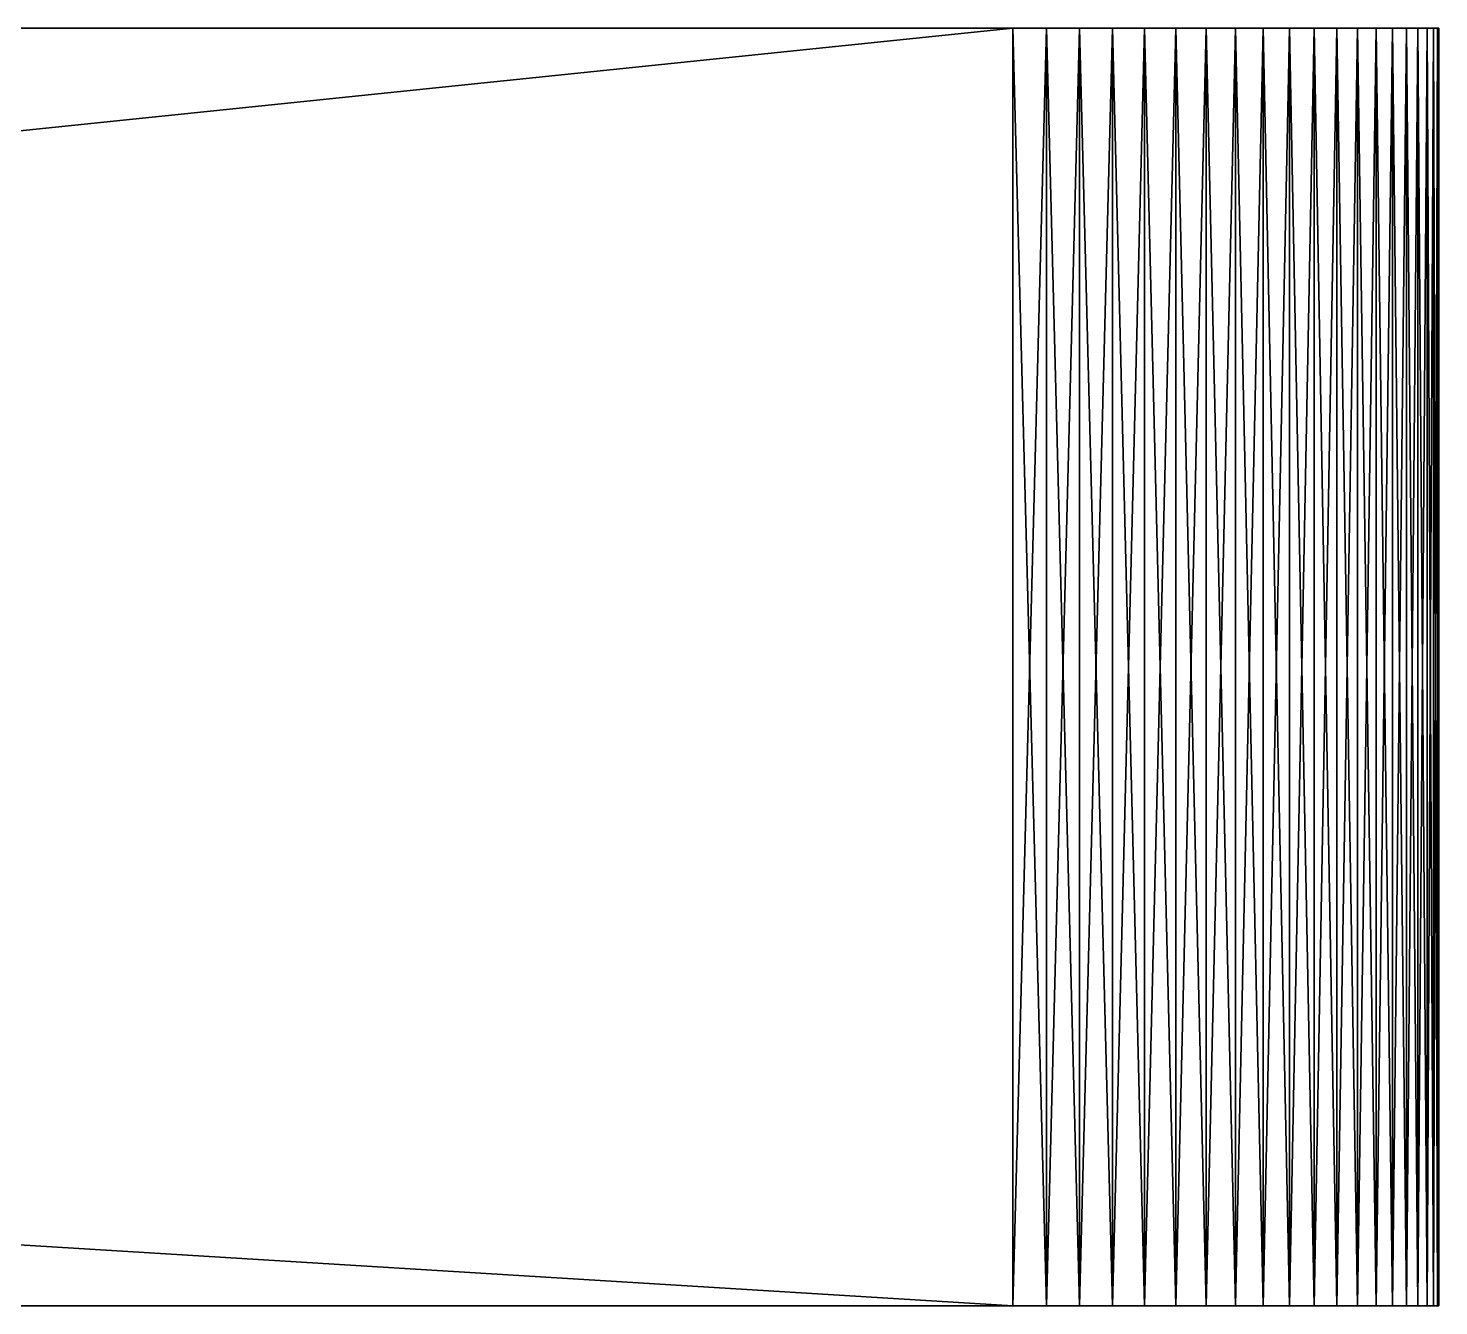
# Model space of a CAD drawing. Extents: x -23465 to -22865, y -4615 to -4167.
# Drawn here: x -23365.58 to -23358.95, y -4527.38 to -4521.38 of the extents above; entities that cross this region are included whole.
import ezdxf

# ---------------------------------------------------------------- set-up
doc = ezdxf.new("R2010")
doc.units = 0
doc.header["$MEASUREMENT"] = 0
doc.layers.add('ARCHITEKTURA_OBECN_', color=7, linetype='CONTINUOUS')

# ---------------------------------------------------------------- blocks, each defined once
blk = doc.blocks.new('*X12')
at = {"layer": 'ARCHITEKTURA_OBECN_', "color": 0, "linetype": 'Continuous'}
mesh = blk.add_polyface(dxfattribs=at)
corners = [(-23360.9527, -4521.3807, -214.4837), (-23360.7958, -4521.3807, -214.4899), (-23360.6399, -4521.3807, -214.5084), (-23360.4858, -4521.3807, -214.539), (-23360.3347, -4521.3807, -214.5816), (-23360.1874, -4521.3807, -214.636), (-23360.0447, -4521.3807, -214.7017), (-23359.9077, -4521.3807, -214.7784), (-23359.7771, -4521.3807, -214.8657), (-23359.6538, -4521.3807, -214.9629), (-23359.5385, -4521.3807, -215.0695), (-23359.4319, -4521.3807, -215.1848), (-23359.3347, -4521.3807, -215.3082), (-23359.2474, -4521.3807, -215.4387), (-23359.1707, -4521.3807, -215.5757), (-23359.105, -4521.3807, -215.7184), (-23359.0506, -4521.3807, -215.8657), (-23359.008, -4521.3807, -216.0168), (-23358.9773, -4521.3807, -216.1709), (-23358.9589, -4521.3807, -216.3268), (-23358.9527, -4521.3807, -216.4837), (-23358.9527, -4521.3807, -252.4837), (-23358.9589, -4521.3807, -252.6406), (-23358.9773, -4521.3807, -252.7966), (-23359.008, -4521.3807, -252.9506), (-23359.0506, -4521.3807, -253.1018), (-23359.105, -4521.3807, -253.2491), (-23359.1707, -4521.3807, -253.3917), (-23359.2474, -4521.3807, -253.5287), (-23359.3347, -4521.3807, -253.6593), (-23359.4319, -4521.3807, -253.7826), (-23359.5385, -4521.3807, -253.8979), (-23359.6538, -4521.3807, -254.0045), (-23359.7771, -4521.3807, -254.1018), (-23359.9077, -4521.3807, -254.189), (-23360.0447, -4521.3807, -254.2657), (-23360.1874, -4521.3807, -254.3315), (-23360.3347, -4521.3807, -254.3858), (-23360.4858, -4521.3807, -254.4285), (-23360.6399, -4521.3807, -254.4591), (-23360.7958, -4521.3807, -254.4776), (-23458.9527, -4521.3807, -254.4837), (-23430.4527, -4521.3807, -238.9837), (-23430.0997, -4521.3807, -238.9699), (-23429.7488, -4521.3807, -238.9283), (-23429.4022, -4521.3807, -238.8594), (-23429.0621, -4521.3807, -238.7635), (-23428.7306, -4521.3807, -238.6412), (-23428.4098, -4521.3807, -238.4933), (-23360.9527, -4521.3807, -254.4837), (-23428.1015, -4521.3807, -238.3206), (-23427.8077, -4521.3807, -238.1243), (-23427.5302, -4521.3807, -237.9056), (-23427.2707, -4521.3807, -237.6657), (-23427.0309, -4521.3807, -237.4062), (-23426.8121, -4521.3807, -237.1288), (-23426.6158, -4521.3807, -236.835), (-23426.4432, -4521.3807, -236.5267), (-23426.2953, -4521.3807, -236.2058), (-23426.173, -4521.3807, -235.8743), (-23426.0771, -4521.3807, -235.5342), (-23418.9527, -4521.3807, -216.4837), (-23426.0081, -4521.3807, -235.1877), (-23425.9666, -4521.3807, -234.8368), (-23425.9527, -4521.3807, -234.4837), (-23425.9666, -4521.3807, -234.1307), (-23426.0081, -4521.3807, -233.7798), (-23426.0771, -4521.3807, -233.4332), (-23426.173, -4521.3807, -233.0932), (-23426.2953, -4521.3807, -232.7617), (-23426.4432, -4521.3807, -232.4408), (-23426.6158, -4521.3807, -232.1325), (-23426.8121, -4521.3807, -231.8387), (-23427.0309, -4521.3807, -231.5612), (-23427.2707, -4521.3807, -231.3017), (-23427.5302, -4521.3807, -231.0619), (-23427.8077, -4521.3807, -230.8432), (-23428.1015, -4521.3807, -230.6468), (-23428.4098, -4521.3807, -230.4742), (-23428.7306, -4521.3807, -230.3263), (-23429.0621, -4521.3807, -230.204), (-23429.4022, -4521.3807, -230.1081), (-23429.7488, -4521.3807, -230.0391), (-23430.0997, -4521.3807, -229.9976), (-23430.4527, -4521.3807, -229.9837), (-23435.4527, -4521.3807, -229.9837), (-23435.8058, -4521.3807, -229.9976), (-23436.1567, -4521.3807, -230.0391), (-23436.5032, -4521.3807, -230.1081), (-23436.8433, -4521.3807, -230.204), (-23437.1748, -4521.3807, -230.3263), (-23437.4957, -4521.3807, -230.4742), (-23437.804, -4521.3807, -230.6468), (-23438.0978, -4521.3807, -230.8432), (-23458.9527, -4521.3807, -216.4837), (-23438.3752, -4521.3807, -231.0619), (-23438.6347, -4521.3807, -231.3017), (-23438.8745, -4521.3807, -231.5612), (-23439.0933, -4521.3807, -231.8387), (-23439.2896, -4521.3807, -232.1325), (-23439.4622, -4521.3807, -232.4408), (-23439.6102, -4521.3807, -232.7617), (-23439.7325, -4521.3807, -233.0932), (-23439.8284, -4521.3807, -233.4332), (-23439.8973, -4521.3807, -233.7798), (-23439.9388, -4521.3807, -234.1307), (-23439.9527, -4521.3807, -234.4837), (-23439.9388, -4521.3807, -234.8368), (-23439.8973, -4521.3807, -235.1877), (-23439.8284, -4521.3807, -235.5342), (-23439.7325, -4521.3807, -235.8743), (-23439.6102, -4521.3807, -236.2058), (-23439.4622, -4521.3807, -236.5267), (-23439.2896, -4521.3807, -236.835), (-23439.0933, -4521.3807, -237.1288), (-23438.8745, -4521.3807, -237.4062), (-23438.6347, -4521.3807, -237.6657), (-23438.3752, -4521.3807, -237.9056), (-23438.0978, -4521.3807, -238.1243), (-23437.804, -4521.3807, -238.3206), (-23437.4957, -4521.3807, -238.4933), (-23437.1748, -4521.3807, -238.6412), (-23436.8433, -4521.3807, -238.7635), (-23436.5032, -4521.3807, -238.8594), (-23436.1567, -4521.3807, -238.9283), (-23435.8058, -4521.3807, -238.9699), (-23435.4527, -4521.3807, -238.9837), (-23370.4527, -4521.3807, -238.9837), (-23370.0997, -4521.3807, -238.9699), (-23369.7488, -4521.3807, -238.9283), (-23369.4022, -4521.3807, -238.8594), (-23369.0621, -4521.3807, -238.7635), (-23368.7306, -4521.3807, -238.6412), (-23368.4098, -4521.3807, -238.4933), (-23368.1015, -4521.3807, -238.3206), (-23367.8077, -4521.3807, -238.1243), (-23367.5302, -4521.3807, -237.9056), (-23367.2707, -4521.3807, -237.6657), (-23367.0309, -4521.3807, -237.4062), (-23366.8121, -4521.3807, -237.1288), (-23366.6158, -4521.3807, -236.835), (-23366.4432, -4521.3807, -236.5267), (-23366.2953, -4521.3807, -236.2058), (-23366.173, -4521.3807, -235.8743), (-23366.0771, -4521.3807, -235.5342), (-23366.0081, -4521.3807, -235.1877), (-23365.9666, -4521.3807, -234.8368), (-23365.9527, -4521.3807, -234.4837), (-23365.9666, -4521.3807, -234.1307), (-23366.0081, -4521.3807, -233.7798), (-23366.0771, -4521.3807, -233.4332), (-23366.173, -4521.3807, -233.0932), (-23366.2953, -4521.3807, -232.7617), (-23366.4432, -4521.3807, -232.4408), (-23366.6158, -4521.3807, -232.1325), (-23366.8121, -4521.3807, -231.8387), (-23367.0309, -4521.3807, -231.5612), (-23367.2707, -4521.3807, -231.3017), (-23367.5302, -4521.3807, -231.0619), (-23367.8077, -4521.3807, -230.8432), (-23368.1015, -4521.3807, -230.6468), (-23368.4098, -4521.3807, -230.4742), (-23368.7306, -4521.3807, -230.3263), (-23369.0621, -4521.3807, -230.204), (-23369.4022, -4521.3807, -230.1081), (-23369.7488, -4521.3807, -230.0391), (-23370.0997, -4521.3807, -229.9976), (-23370.4527, -4521.3807, -229.9837), (-23375.4527, -4521.3807, -229.9837), (-23375.8058, -4521.3807, -229.9976), (-23376.1567, -4521.3807, -230.0391), (-23376.5032, -4521.3807, -230.1081), (-23376.8433, -4521.3807, -230.204), (-23377.1748, -4521.3807, -230.3263), (-23377.4957, -4521.3807, -230.4742), (-23377.804, -4521.3807, -230.6468), (-23378.0978, -4521.3807, -230.8432), (-23378.3752, -4521.3807, -231.0619), (-23378.6347, -4521.3807, -231.3017), (-23378.8745, -4521.3807, -231.5612), (-23379.0933, -4521.3807, -231.8387), (-23379.2896, -4521.3807, -232.1325), (-23379.4622, -4521.3807, -232.4408), (-23379.6102, -4521.3807, -232.7617), (-23379.7325, -4521.3807, -233.0932), (-23379.8284, -4521.3807, -233.4332), (-23379.8973, -4521.3807, -233.7798), (-23379.9388, -4521.3807, -234.1307), (-23379.9527, -4521.3807, -234.4837), (-23379.9388, -4521.3807, -234.8368), (-23379.8973, -4521.3807, -235.1877), (-23379.8284, -4521.3807, -235.5342), (-23379.7325, -4521.3807, -235.8743), (-23379.6102, -4521.3807, -236.2058), (-23379.4622, -4521.3807, -236.5267), (-23379.2896, -4521.3807, -236.835), (-23379.0933, -4521.3807, -237.1288), (-23378.8745, -4521.3807, -237.4062), (-23378.6347, -4521.3807, -237.6657), (-23378.3752, -4521.3807, -237.9056), (-23378.0978, -4521.3807, -238.1243), (-23377.804, -4521.3807, -238.3206), (-23377.4957, -4521.3807, -238.4933), (-23377.1748, -4521.3807, -238.6412), (-23376.8433, -4521.3807, -238.7635), (-23376.5032, -4521.3807, -238.8594), (-23376.1567, -4521.3807, -238.9283), (-23375.8058, -4521.3807, -238.9699), (-23375.4527, -4521.3807, -238.9837), (-23418.9527, -4521.3807, -214.4837)]
mesh.append_faces([[corners[k] for k in face] for face in [(60, 61, 49), (147, 0, 40), (61, 0, 178), (200, 49, 61)]], dxfattribs={"vtx0": -1, "vtx1": -1, "vtx2": -1, "color": 0})
mesh.append_faces([[corners[k] for k in face] for face in [(41, 42, 43), (109, 41, 94), (49, 127, 128), (133, 40, 49)]], dxfattribs={"vtx0": -1, "vtx2": -1, "color": 0})
mesh.append_faces([[corners[k] for k in face] for face in [(2, 3, 0), (3, 4, 0), (4, 5, 0), (5, 6, 0), (6, 7, 0), (7, 8, 0), (8, 9, 0), (9, 10, 0), (10, 11, 0), (11, 12, 0), (12, 13, 0), (13, 14, 0), (14, 15, 0), (15, 16, 0), (16, 17, 0), (17, 18, 0), (18, 19, 0), (19, 20, 0), (20, 21, 0), (21, 22, 0), (22, 23, 0), (23, 24, 0), (24, 25, 0), (25, 26, 0), (26, 27, 0), (27, 28, 0), (28, 29, 0), (29, 30, 0), (30, 31, 0), (31, 32, 0), (32, 33, 0), (33, 34, 0), (34, 35, 0), (35, 36, 0), (36, 37, 0), (37, 38, 0), (38, 39, 0), (39, 40, 0), (43, 44, 41), (44, 45, 41), (45, 46, 41), (46, 47, 41), (47, 48, 41), (49, 41, 48), (48, 50, 49), (50, 51, 49), (51, 52, 49), (52, 53, 49), (53, 54, 49), (54, 55, 49), (55, 56, 49), (56, 57, 49), (57, 58, 49), (58, 59, 49), (59, 60, 49), (60, 62, 61), (62, 63, 61), (63, 64, 61), (64, 65, 61), (65, 66, 61), (66, 67, 61), (67, 68, 61), (68, 69, 61), (69, 70, 61), (70, 71, 61), (71, 72, 61), (72, 73, 61), (73, 74, 61), (74, 75, 61), (75, 76, 61), (76, 77, 61), (77, 78, 61), (78, 79, 61), (79, 80, 61), (80, 81, 61), (81, 82, 61), (82, 83, 61), (83, 84, 61), (84, 85, 61), (85, 86, 61), (86, 87, 61), (87, 88, 61), (88, 89, 61), (89, 90, 61), (90, 91, 61), (91, 92, 61), (92, 93, 61), (94, 61, 93), (93, 95, 94), (95, 96, 94), (96, 97, 94), (97, 98, 94), (98, 99, 94), (99, 100, 94), (100, 101, 94), (101, 102, 94), (102, 103, 94), (103, 104, 94), (104, 105, 94), (105, 106, 94), (106, 107, 94), (107, 108, 94), (108, 109, 94), (109, 110, 41), (110, 111, 41), (111, 112, 41), (112, 113, 41), (113, 114, 41), (114, 115, 41), (115, 116, 41), (116, 117, 41), (117, 118, 41), (118, 119, 41), (119, 120, 41), (120, 121, 41), (121, 122, 41), (122, 123, 41), (123, 124, 41), (124, 125, 41), (125, 126, 41), (126, 42, 41), (128, 129, 49), (129, 130, 49), (130, 131, 49), (131, 132, 49), (132, 133, 49), (133, 134, 40), (134, 135, 40), (135, 136, 40), (136, 137, 40), (137, 138, 40), (138, 139, 40), (139, 140, 40), (140, 141, 40), (141, 142, 40), (142, 143, 40), (143, 144, 40), (144, 145, 40), (145, 146, 40), (146, 147, 40), (147, 148, 0), (148, 149, 0), (149, 150, 0), (150, 151, 0), (151, 152, 0), (152, 153, 0), (153, 154, 0), (154, 155, 0), (155, 156, 0), (156, 157, 0), (157, 158, 0), (158, 159, 0), (159, 160, 0), (160, 161, 0), (161, 162, 0), (162, 163, 0), (163, 164, 0), (164, 165, 0), (165, 166, 0), (166, 167, 0), (167, 168, 0), (168, 169, 0), (169, 170, 0), (170, 171, 0), (171, 172, 0), (172, 173, 0), (173, 174, 0), (174, 175, 0), (175, 176, 0), (176, 177, 0), (177, 178, 0), (178, 179, 61), (179, 180, 61), (180, 181, 61), (181, 182, 61), (182, 183, 61), (183, 184, 61), (184, 185, 61), (185, 186, 61), (186, 187, 61), (187, 188, 61), (188, 189, 61), (189, 190, 61), (190, 191, 61), (191, 192, 61), (192, 193, 61), (193, 194, 61), (194, 195, 61), (195, 196, 61), (196, 197, 61), (197, 198, 61), (198, 199, 61), (199, 200, 61), (200, 201, 49), (201, 202, 49), (202, 203, 49), (203, 204, 49), (204, 205, 49), (205, 206, 49), (206, 207, 49), (207, 208, 49), (208, 127, 49)]], dxfattribs={"vtx1": -1, "vtx2": -1, "color": 0})
mesh.append_faces([[corners[k] for k in face] for face in [(61, 209, 0)]], dxfattribs={"vtx2": -1, "color": 0})
mesh = blk.add_polyface(dxfattribs=at)
corners = [(-23458.9527, -4521.3807, -254.4837), (-23360.9527, -4521.3807, -254.4837), (-23360.9527, -4527.3807, -254.4837), (-23458.9527, -4527.3807, -254.4837)]
mesh.append_faces([[corners[k] for k in face] for face in [(3, 0, 2)]], dxfattribs={"vtx1": -1, "color": 0})
mesh.append_faces([[corners[k] for k in face] for face in [(0, 1, 2)]], dxfattribs={"vtx2": -1, "color": 0})
mesh = blk.add_polyface(dxfattribs=at)
corners = [(-23360.9527, -4521.3807, -214.4837), (-23418.9527, -4521.3807, -214.4837), (-23418.9527, -4527.3807, -214.4837), (-23360.9527, -4527.3807, -214.4837)]
mesh.append_faces([[corners[k] for k in face] for face in [(3, 0, 2)]], dxfattribs={"vtx1": -1, "color": 0})
mesh.append_faces([[corners[k] for k in face] for face in [(0, 1, 2)]], dxfattribs={"vtx2": -1, "color": 0})
mesh = blk.add_polyface(dxfattribs=at)
corners = [(-23360.9527, -4521.3807, -254.4837), (-23360.7958, -4521.3807, -254.4776), (-23360.7958, -4527.3807, -254.4776), (-23360.9527, -4527.3807, -254.4837)]
mesh.append_faces([[corners[k] for k in face] for face in [(3, 0, 2)]], dxfattribs={"vtx1": -1, "color": 0})
mesh.append_faces([[corners[k] for k in face] for face in [(0, 1, 2)]], dxfattribs={"vtx2": -1, "color": 0})
mesh = blk.add_polyface(dxfattribs=at)
corners = [(-23360.7958, -4521.3807, -214.4899), (-23360.9527, -4521.3807, -214.4837), (-23360.9527, -4527.3807, -214.4837), (-23360.7958, -4527.3807, -214.4899)]
mesh.append_faces([[corners[k] for k in face] for face in [(3, 0, 2)]], dxfattribs={"vtx1": -1, "color": 0})
mesh.append_faces([[corners[k] for k in face] for face in [(0, 1, 2)]], dxfattribs={"vtx2": -1, "color": 0})
mesh = blk.add_polyface(dxfattribs=at)
corners = [(-23360.7958, -4521.3807, -254.4776), (-23360.6399, -4521.3807, -254.4591), (-23360.6399, -4527.3807, -254.4591), (-23360.7958, -4527.3807, -254.4776)]
mesh.append_faces([[corners[k] for k in face] for face in [(3, 0, 2)]], dxfattribs={"vtx1": -1, "color": 0})
mesh.append_faces([[corners[k] for k in face] for face in [(0, 1, 2)]], dxfattribs={"vtx2": -1, "color": 0})
mesh = blk.add_polyface(dxfattribs=at)
corners = [(-23360.6399, -4521.3807, -214.5084), (-23360.7958, -4521.3807, -214.4899), (-23360.7958, -4527.3807, -214.4899), (-23360.6399, -4527.3807, -214.5084)]
mesh.append_faces([[corners[k] for k in face] for face in [(3, 0, 2)]], dxfattribs={"vtx1": -1, "color": 0})
mesh.append_faces([[corners[k] for k in face] for face in [(0, 1, 2)]], dxfattribs={"vtx2": -1, "color": 0})
mesh = blk.add_polyface(dxfattribs=at)
corners = [(-23360.6399, -4521.3807, -254.4591), (-23360.4858, -4521.3807, -254.4285), (-23360.4858, -4527.3807, -254.4285), (-23360.6399, -4527.3807, -254.4591)]
mesh.append_faces([[corners[k] for k in face] for face in [(3, 0, 2)]], dxfattribs={"vtx1": -1, "color": 0})
mesh.append_faces([[corners[k] for k in face] for face in [(0, 1, 2)]], dxfattribs={"vtx2": -1, "color": 0})
mesh = blk.add_polyface(dxfattribs=at)
corners = [(-23360.4858, -4521.3807, -214.539), (-23360.6399, -4521.3807, -214.5084), (-23360.6399, -4527.3807, -214.5084), (-23360.4858, -4527.3807, -214.539)]
mesh.append_faces([[corners[k] for k in face] for face in [(3, 0, 2)]], dxfattribs={"vtx1": -1, "color": 0})
mesh.append_faces([[corners[k] for k in face] for face in [(0, 1, 2)]], dxfattribs={"vtx2": -1, "color": 0})
mesh = blk.add_polyface(dxfattribs=at)
corners = [(-23360.4858, -4521.3807, -254.4285), (-23360.3347, -4521.3807, -254.3858), (-23360.3347, -4527.3807, -254.3858), (-23360.4858, -4527.3807, -254.4285)]
mesh.append_faces([[corners[k] for k in face] for face in [(3, 0, 2)]], dxfattribs={"vtx1": -1, "color": 0})
mesh.append_faces([[corners[k] for k in face] for face in [(0, 1, 2)]], dxfattribs={"vtx2": -1, "color": 0})
mesh = blk.add_polyface(dxfattribs=at)
corners = [(-23360.3347, -4521.3807, -214.5816), (-23360.4858, -4521.3807, -214.539), (-23360.4858, -4527.3807, -214.539), (-23360.3347, -4527.3807, -214.5816)]
mesh.append_faces([[corners[k] for k in face] for face in [(3, 0, 2)]], dxfattribs={"vtx1": -1, "color": 0})
mesh.append_faces([[corners[k] for k in face] for face in [(0, 1, 2)]], dxfattribs={"vtx2": -1, "color": 0})
mesh = blk.add_polyface(dxfattribs=at)
corners = [(-23360.3347, -4521.3807, -254.3858), (-23360.1874, -4521.3807, -254.3315), (-23360.1874, -4527.3807, -254.3315), (-23360.3347, -4527.3807, -254.3858)]
mesh.append_faces([[corners[k] for k in face] for face in [(3, 0, 2)]], dxfattribs={"vtx1": -1, "color": 0})
mesh.append_faces([[corners[k] for k in face] for face in [(0, 1, 2)]], dxfattribs={"vtx2": -1, "color": 0})
mesh = blk.add_polyface(dxfattribs=at)
corners = [(-23360.1874, -4521.3807, -214.636), (-23360.3347, -4521.3807, -214.5816), (-23360.3347, -4527.3807, -214.5816), (-23360.1874, -4527.3807, -214.636)]
mesh.append_faces([[corners[k] for k in face] for face in [(3, 0, 2)]], dxfattribs={"vtx1": -1, "color": 0})
mesh.append_faces([[corners[k] for k in face] for face in [(0, 1, 2)]], dxfattribs={"vtx2": -1, "color": 0})
mesh = blk.add_polyface(dxfattribs=at)
corners = [(-23360.1874, -4521.3807, -254.3315), (-23360.0447, -4521.3807, -254.2657), (-23360.0447, -4527.3807, -254.2657), (-23360.1874, -4527.3807, -254.3315)]
mesh.append_faces([[corners[k] for k in face] for face in [(3, 0, 2)]], dxfattribs={"vtx1": -1, "color": 0})
mesh.append_faces([[corners[k] for k in face] for face in [(0, 1, 2)]], dxfattribs={"vtx2": -1, "color": 0})
mesh = blk.add_polyface(dxfattribs=at)
corners = [(-23360.0447, -4521.3807, -214.7017), (-23360.1874, -4521.3807, -214.636), (-23360.1874, -4527.3807, -214.636), (-23360.0447, -4527.3807, -214.7017)]
mesh.append_faces([[corners[k] for k in face] for face in [(3, 0, 2)]], dxfattribs={"vtx1": -1, "color": 0})
mesh.append_faces([[corners[k] for k in face] for face in [(0, 1, 2)]], dxfattribs={"vtx2": -1, "color": 0})
mesh = blk.add_polyface(dxfattribs=at)
corners = [(-23360.0447, -4521.3807, -254.2657), (-23359.9077, -4521.3807, -254.189), (-23359.9077, -4527.3807, -254.189), (-23360.0447, -4527.3807, -254.2657)]
mesh.append_faces([[corners[k] for k in face] for face in [(3, 0, 2)]], dxfattribs={"vtx1": -1, "color": 0})
mesh.append_faces([[corners[k] for k in face] for face in [(0, 1, 2)]], dxfattribs={"vtx2": -1, "color": 0})
mesh = blk.add_polyface(dxfattribs=at)
corners = [(-23359.9077, -4521.3807, -214.7784), (-23360.0447, -4521.3807, -214.7017), (-23360.0447, -4527.3807, -214.7017), (-23359.9077, -4527.3807, -214.7784)]
mesh.append_faces([[corners[k] for k in face] for face in [(3, 0, 2)]], dxfattribs={"vtx1": -1, "color": 0})
mesh.append_faces([[corners[k] for k in face] for face in [(0, 1, 2)]], dxfattribs={"vtx2": -1, "color": 0})
mesh = blk.add_polyface(dxfattribs=at)
corners = [(-23359.9077, -4521.3807, -254.189), (-23359.7771, -4521.3807, -254.1018), (-23359.7771, -4527.3807, -254.1018), (-23359.9077, -4527.3807, -254.189)]
mesh.append_faces([[corners[k] for k in face] for face in [(3, 0, 2)]], dxfattribs={"vtx1": -1, "color": 0})
mesh.append_faces([[corners[k] for k in face] for face in [(0, 1, 2)]], dxfattribs={"vtx2": -1, "color": 0})
mesh = blk.add_polyface(dxfattribs=at)
corners = [(-23359.7771, -4521.3807, -214.8657), (-23359.9077, -4521.3807, -214.7784), (-23359.9077, -4527.3807, -214.7784), (-23359.7771, -4527.3807, -214.8657)]
mesh.append_faces([[corners[k] for k in face] for face in [(3, 0, 2)]], dxfattribs={"vtx1": -1, "color": 0})
mesh.append_faces([[corners[k] for k in face] for face in [(0, 1, 2)]], dxfattribs={"vtx2": -1, "color": 0})
mesh = blk.add_polyface(dxfattribs=at)
corners = [(-23359.7771, -4521.3807, -254.1018), (-23359.6538, -4521.3807, -254.0045), (-23359.6538, -4527.3807, -254.0045), (-23359.7771, -4527.3807, -254.1018)]
mesh.append_faces([[corners[k] for k in face] for face in [(3, 0, 2)]], dxfattribs={"vtx1": -1, "color": 0})
mesh.append_faces([[corners[k] for k in face] for face in [(0, 1, 2)]], dxfattribs={"vtx2": -1, "color": 0})
mesh = blk.add_polyface(dxfattribs=at)
corners = [(-23359.6538, -4521.3807, -214.9629), (-23359.7771, -4521.3807, -214.8657), (-23359.7771, -4527.3807, -214.8657), (-23359.6538, -4527.3807, -214.9629)]
mesh.append_faces([[corners[k] for k in face] for face in [(3, 0, 2)]], dxfattribs={"vtx1": -1, "color": 0})
mesh.append_faces([[corners[k] for k in face] for face in [(0, 1, 2)]], dxfattribs={"vtx2": -1, "color": 0})
mesh = blk.add_polyface(dxfattribs=at)
corners = [(-23359.6538, -4521.3807, -254.0045), (-23359.5385, -4521.3807, -253.8979), (-23359.5385, -4527.3807, -253.8979), (-23359.6538, -4527.3807, -254.0045)]
mesh.append_faces([[corners[k] for k in face] for face in [(3, 0, 2)]], dxfattribs={"vtx1": -1, "color": 0})
mesh.append_faces([[corners[k] for k in face] for face in [(0, 1, 2)]], dxfattribs={"vtx2": -1, "color": 0})
mesh = blk.add_polyface(dxfattribs=at)
corners = [(-23359.5385, -4521.3807, -215.0695), (-23359.6538, -4521.3807, -214.9629), (-23359.6538, -4527.3807, -214.9629), (-23359.5385, -4527.3807, -215.0695)]
mesh.append_faces([[corners[k] for k in face] for face in [(3, 0, 2)]], dxfattribs={"vtx1": -1, "color": 0})
mesh.append_faces([[corners[k] for k in face] for face in [(0, 1, 2)]], dxfattribs={"vtx2": -1, "color": 0})
mesh = blk.add_polyface(dxfattribs=at)
corners = [(-23359.5385, -4521.3807, -253.8979), (-23359.4319, -4521.3807, -253.7826), (-23359.4319, -4527.3807, -253.7826), (-23359.5385, -4527.3807, -253.8979)]
mesh.append_faces([[corners[k] for k in face] for face in [(3, 0, 2)]], dxfattribs={"vtx1": -1, "color": 0})
mesh.append_faces([[corners[k] for k in face] for face in [(0, 1, 2)]], dxfattribs={"vtx2": -1, "color": 0})
mesh = blk.add_polyface(dxfattribs=at)
corners = [(-23359.4319, -4521.3807, -215.1848), (-23359.5385, -4521.3807, -215.0695), (-23359.5385, -4527.3807, -215.0695), (-23359.4319, -4527.3807, -215.1848)]
mesh.append_faces([[corners[k] for k in face] for face in [(3, 0, 2)]], dxfattribs={"vtx1": -1, "color": 0})
mesh.append_faces([[corners[k] for k in face] for face in [(0, 1, 2)]], dxfattribs={"vtx2": -1, "color": 0})
mesh = blk.add_polyface(dxfattribs=at)
corners = [(-23359.4319, -4521.3807, -253.7826), (-23359.3347, -4521.3807, -253.6593), (-23359.3347, -4527.3807, -253.6593), (-23359.4319, -4527.3807, -253.7826)]
mesh.append_faces([[corners[k] for k in face] for face in [(3, 0, 2)]], dxfattribs={"vtx1": -1, "color": 0})
mesh.append_faces([[corners[k] for k in face] for face in [(0, 1, 2)]], dxfattribs={"vtx2": -1, "color": 0})
mesh = blk.add_polyface(dxfattribs=at)
corners = [(-23359.3347, -4521.3807, -215.3082), (-23359.4319, -4521.3807, -215.1848), (-23359.4319, -4527.3807, -215.1848), (-23359.3347, -4527.3807, -215.3082)]
mesh.append_faces([[corners[k] for k in face] for face in [(3, 0, 2)]], dxfattribs={"vtx1": -1, "color": 0})
mesh.append_faces([[corners[k] for k in face] for face in [(0, 1, 2)]], dxfattribs={"vtx2": -1, "color": 0})
mesh = blk.add_polyface(dxfattribs=at)
corners = [(-23359.3347, -4521.3807, -253.6593), (-23359.2474, -4521.3807, -253.5287), (-23359.2474, -4527.3807, -253.5287), (-23359.3347, -4527.3807, -253.6593)]
mesh.append_faces([[corners[k] for k in face] for face in [(3, 0, 2)]], dxfattribs={"vtx1": -1, "color": 0})
mesh.append_faces([[corners[k] for k in face] for face in [(0, 1, 2)]], dxfattribs={"vtx2": -1, "color": 0})
mesh = blk.add_polyface(dxfattribs=at)
corners = [(-23359.2474, -4521.3807, -215.4387), (-23359.3347, -4521.3807, -215.3082), (-23359.3347, -4527.3807, -215.3082), (-23359.2474, -4527.3807, -215.4387)]
mesh.append_faces([[corners[k] for k in face] for face in [(3, 0, 2)]], dxfattribs={"vtx1": -1, "color": 0})
mesh.append_faces([[corners[k] for k in face] for face in [(0, 1, 2)]], dxfattribs={"vtx2": -1, "color": 0})
mesh = blk.add_polyface(dxfattribs=at)
corners = [(-23359.2474, -4521.3807, -253.5287), (-23359.1707, -4521.3807, -253.3917), (-23359.1707, -4527.3807, -253.3917), (-23359.2474, -4527.3807, -253.5287)]
mesh.append_faces([[corners[k] for k in face] for face in [(3, 0, 2)]], dxfattribs={"vtx1": -1, "color": 0})
mesh.append_faces([[corners[k] for k in face] for face in [(0, 1, 2)]], dxfattribs={"vtx2": -1, "color": 0})
mesh = blk.add_polyface(dxfattribs=at)
corners = [(-23359.1707, -4521.3807, -215.5757), (-23359.2474, -4521.3807, -215.4387), (-23359.2474, -4527.3807, -215.4387), (-23359.1707, -4527.3807, -215.5757)]
mesh.append_faces([[corners[k] for k in face] for face in [(3, 0, 2)]], dxfattribs={"vtx1": -1, "color": 0})
mesh.append_faces([[corners[k] for k in face] for face in [(0, 1, 2)]], dxfattribs={"vtx2": -1, "color": 0})
mesh = blk.add_polyface(dxfattribs=at)
corners = [(-23359.1707, -4521.3807, -253.3917), (-23359.105, -4521.3807, -253.2491), (-23359.105, -4527.3807, -253.2491), (-23359.1707, -4527.3807, -253.3917)]
mesh.append_faces([[corners[k] for k in face] for face in [(3, 0, 2)]], dxfattribs={"vtx1": -1, "color": 0})
mesh.append_faces([[corners[k] for k in face] for face in [(0, 1, 2)]], dxfattribs={"vtx2": -1, "color": 0})
mesh = blk.add_polyface(dxfattribs=at)
corners = [(-23359.105, -4521.3807, -215.7184), (-23359.1707, -4521.3807, -215.5757), (-23359.1707, -4527.3807, -215.5757), (-23359.105, -4527.3807, -215.7184)]
mesh.append_faces([[corners[k] for k in face] for face in [(3, 0, 2)]], dxfattribs={"vtx1": -1, "color": 0})
mesh.append_faces([[corners[k] for k in face] for face in [(0, 1, 2)]], dxfattribs={"vtx2": -1, "color": 0})
mesh = blk.add_polyface(dxfattribs=at)
corners = [(-23359.105, -4521.3807, -253.2491), (-23359.0506, -4521.3807, -253.1018), (-23359.0506, -4527.3807, -253.1018), (-23359.105, -4527.3807, -253.2491)]
mesh.append_faces([[corners[k] for k in face] for face in [(3, 0, 2)]], dxfattribs={"vtx1": -1, "color": 0})
mesh.append_faces([[corners[k] for k in face] for face in [(0, 1, 2)]], dxfattribs={"vtx2": -1, "color": 0})
mesh = blk.add_polyface(dxfattribs=at)
corners = [(-23359.0506, -4521.3807, -215.8657), (-23359.105, -4521.3807, -215.7184), (-23359.105, -4527.3807, -215.7184), (-23359.0506, -4527.3807, -215.8657)]
mesh.append_faces([[corners[k] for k in face] for face in [(3, 0, 2)]], dxfattribs={"vtx1": -1, "color": 0})
mesh.append_faces([[corners[k] for k in face] for face in [(0, 1, 2)]], dxfattribs={"vtx2": -1, "color": 0})
mesh = blk.add_polyface(dxfattribs=at)
corners = [(-23359.0506, -4521.3807, -253.1018), (-23359.008, -4521.3807, -252.9506), (-23359.008, -4527.3807, -252.9506), (-23359.0506, -4527.3807, -253.1018)]
mesh.append_faces([[corners[k] for k in face] for face in [(3, 0, 2)]], dxfattribs={"vtx1": -1, "color": 0})
mesh.append_faces([[corners[k] for k in face] for face in [(0, 1, 2)]], dxfattribs={"vtx2": -1, "color": 0})
mesh = blk.add_polyface(dxfattribs=at)
corners = [(-23359.008, -4521.3807, -216.0168), (-23359.0506, -4521.3807, -215.8657), (-23359.0506, -4527.3807, -215.8657), (-23359.008, -4527.3807, -216.0168)]
mesh.append_faces([[corners[k] for k in face] for face in [(3, 0, 2)]], dxfattribs={"vtx1": -1, "color": 0})
mesh.append_faces([[corners[k] for k in face] for face in [(0, 1, 2)]], dxfattribs={"vtx2": -1, "color": 0})
mesh = blk.add_polyface(dxfattribs=at)
corners = [(-23359.008, -4521.3807, -252.9506), (-23358.9773, -4521.3807, -252.7966), (-23358.9773, -4527.3807, -252.7966), (-23359.008, -4527.3807, -252.9506)]
mesh.append_faces([[corners[k] for k in face] for face in [(3, 0, 2)]], dxfattribs={"vtx1": -1, "color": 0})
mesh.append_faces([[corners[k] for k in face] for face in [(0, 1, 2)]], dxfattribs={"vtx2": -1, "color": 0})
mesh = blk.add_polyface(dxfattribs=at)
corners = [(-23358.9773, -4521.3807, -216.1709), (-23359.008, -4521.3807, -216.0168), (-23359.008, -4527.3807, -216.0168), (-23358.9773, -4527.3807, -216.1709)]
mesh.append_faces([[corners[k] for k in face] for face in [(3, 0, 2)]], dxfattribs={"vtx1": -1, "color": 0})
mesh.append_faces([[corners[k] for k in face] for face in [(0, 1, 2)]], dxfattribs={"vtx2": -1, "color": 0})
mesh = blk.add_polyface(dxfattribs=at)
corners = [(-23358.9773, -4521.3807, -252.7966), (-23358.9589, -4521.3807, -252.6406), (-23358.9589, -4527.3807, -252.6406), (-23358.9773, -4527.3807, -252.7966)]
mesh.append_faces([[corners[k] for k in face] for face in [(3, 0, 2)]], dxfattribs={"vtx1": -1, "color": 0})
mesh.append_faces([[corners[k] for k in face] for face in [(0, 1, 2)]], dxfattribs={"vtx2": -1, "color": 0})
mesh = blk.add_polyface(dxfattribs=at)
corners = [(-23358.9589, -4521.3807, -216.3268), (-23358.9773, -4521.3807, -216.1709), (-23358.9773, -4527.3807, -216.1709), (-23358.9589, -4527.3807, -216.3268)]
mesh.append_faces([[corners[k] for k in face] for face in [(3, 0, 2)]], dxfattribs={"vtx1": -1, "color": 0})
mesh.append_faces([[corners[k] for k in face] for face in [(0, 1, 2)]], dxfattribs={"vtx2": -1, "color": 0})
mesh = blk.add_polyface(dxfattribs=at)
corners = [(-23358.9589, -4521.3807, -252.6406), (-23358.9527, -4521.3807, -252.4837), (-23358.9527, -4527.3807, -252.4837), (-23358.9589, -4527.3807, -252.6406)]
mesh.append_faces([[corners[k] for k in face] for face in [(3, 0, 2)]], dxfattribs={"vtx1": -1, "color": 0})
mesh.append_faces([[corners[k] for k in face] for face in [(0, 1, 2)]], dxfattribs={"vtx2": -1, "color": 0})
mesh = blk.add_polyface(dxfattribs=at)
corners = [(-23358.9527, -4521.3807, -216.4837), (-23358.9589, -4521.3807, -216.3268), (-23358.9589, -4527.3807, -216.3268), (-23358.9527, -4527.3807, -216.4837)]
mesh.append_faces([[corners[k] for k in face] for face in [(3, 0, 2)]], dxfattribs={"vtx1": -1, "color": 0})
mesh.append_faces([[corners[k] for k in face] for face in [(0, 1, 2)]], dxfattribs={"vtx2": -1, "color": 0})
mesh = blk.add_polyface(dxfattribs=at)
corners = [(-23358.9527, -4521.3807, -252.4837), (-23358.9527, -4521.3807, -216.4837), (-23358.9527, -4527.3807, -216.4837), (-23358.9527, -4527.3807, -252.4837)]
mesh.append_faces([[corners[k] for k in face] for face in [(3, 0, 2)]], dxfattribs={"vtx1": -1, "color": 0})
mesh.append_faces([[corners[k] for k in face] for face in [(0, 1, 2)]], dxfattribs={"vtx2": -1, "color": 0})
mesh = blk.add_polyface(dxfattribs=at)
corners = [(-23458.9527, -4527.3807, -254.4837), (-23430.4527, -4527.3807, -238.9837), (-23435.4527, -4527.3807, -238.9837), (-23435.8058, -4527.3807, -238.9699), (-23436.1567, -4527.3807, -238.9283), (-23436.5032, -4527.3807, -238.8594), (-23436.8433, -4527.3807, -238.7635), (-23437.1748, -4527.3807, -238.6412), (-23437.4957, -4527.3807, -238.4933), (-23437.804, -4527.3807, -238.3206), (-23438.0978, -4527.3807, -238.1243), (-23438.3752, -4527.3807, -237.9056), (-23438.6347, -4527.3807, -237.6657), (-23438.8745, -4527.3807, -237.4062), (-23439.0933, -4527.3807, -237.1288), (-23439.2896, -4527.3807, -236.835), (-23439.4622, -4527.3807, -236.5267), (-23439.6102, -4527.3807, -236.2058), (-23439.7325, -4527.3807, -235.8743), (-23439.8284, -4527.3807, -235.5342), (-23439.8973, -4527.3807, -235.1877), (-23458.9527, -4527.3807, -216.4837), (-23439.9388, -4527.3807, -234.8368), (-23439.9527, -4527.3807, -234.4837), (-23439.9388, -4527.3807, -234.1307), (-23439.8973, -4527.3807, -233.7798), (-23439.8284, -4527.3807, -233.4332), (-23439.7325, -4527.3807, -233.0932), (-23439.6102, -4527.3807, -232.7617), (-23439.4622, -4527.3807, -232.4408), (-23439.2896, -4527.3807, -232.1325), (-23439.0933, -4527.3807, -231.8387), (-23438.8745, -4527.3807, -231.5612), (-23438.6347, -4527.3807, -231.3017), (-23438.3752, -4527.3807, -231.0619), (-23438.0978, -4527.3807, -230.8432), (-23437.804, -4527.3807, -230.6468), (-23418.9527, -4527.3807, -216.4837), (-23437.4957, -4527.3807, -230.4742), (-23437.1748, -4527.3807, -230.3263), (-23436.8433, -4527.3807, -230.204), (-23436.5032, -4527.3807, -230.1081), (-23436.1567, -4527.3807, -230.0391), (-23435.8058, -4527.3807, -229.9976), (-23435.4527, -4527.3807, -229.9837), (-23430.4527, -4527.3807, -229.9837), (-23430.0997, -4527.3807, -229.9976), (-23429.7488, -4527.3807, -230.0391), (-23429.4022, -4527.3807, -230.1081), (-23429.0621, -4527.3807, -230.204), (-23428.7306, -4527.3807, -230.3263), (-23428.4098, -4527.3807, -230.4742), (-23360.9527, -4527.3807, -214.4837), (-23418.9527, -4527.3807, -214.4837), (-23428.1015, -4527.3807, -230.6468), (-23427.8077, -4527.3807, -230.8432), (-23427.5302, -4527.3807, -231.0619), (-23427.2707, -4527.3807, -231.3017), (-23427.0309, -4527.3807, -231.5612), (-23426.8121, -4527.3807, -231.8387), (-23426.6158, -4527.3807, -232.1325), (-23426.4432, -4527.3807, -232.4408), (-23426.2953, -4527.3807, -232.7617), (-23360.4858, -4527.3807, -214.539), (-23360.6399, -4527.3807, -214.5084), (-23360.7958, -4527.3807, -214.4899), (-23426.173, -4527.3807, -233.0932), (-23358.9527, -4527.3807, -216.4837), (-23358.9589, -4527.3807, -216.3268), (-23358.9773, -4527.3807, -216.1709), (-23359.008, -4527.3807, -216.0168), (-23359.0506, -4527.3807, -215.8657), (-23359.105, -4527.3807, -215.7184), (-23359.1707, -4527.3807, -215.5757), (-23359.2474, -4527.3807, -215.4387), (-23359.3347, -4527.3807, -215.3082), (-23359.4319, -4527.3807, -215.1848), (-23359.5385, -4527.3807, -215.0695), (-23359.6538, -4527.3807, -214.9629), (-23359.7771, -4527.3807, -214.8657), (-23359.9077, -4527.3807, -214.7784), (-23360.0447, -4527.3807, -214.7017), (-23360.1874, -4527.3807, -214.636), (-23360.3347, -4527.3807, -214.5816), (-23426.0771, -4527.3807, -233.4332), (-23426.0081, -4527.3807, -233.7798), (-23360.9527, -4527.3807, -254.4837), (-23360.7958, -4527.3807, -254.4776), (-23360.6399, -4527.3807, -254.4591), (-23360.4858, -4527.3807, -254.4285), (-23360.3347, -4527.3807, -254.3858), (-23360.1874, -4527.3807, -254.3315), (-23360.0447, -4527.3807, -254.2657), (-23359.9077, -4527.3807, -254.189), (-23359.7771, -4527.3807, -254.1018), (-23359.6538, -4527.3807, -254.0045), (-23359.5385, -4527.3807, -253.8979), (-23359.4319, -4527.3807, -253.7826), (-23359.3347, -4527.3807, -253.6593), (-23359.2474, -4527.3807, -253.5287), (-23359.1707, -4527.3807, -253.3917), (-23359.105, -4527.3807, -253.2491), (-23359.0506, -4527.3807, -253.1018), (-23359.008, -4527.3807, -252.9506), (-23358.9773, -4527.3807, -252.7966), (-23358.9589, -4527.3807, -252.6406), (-23358.9527, -4527.3807, -252.4837), (-23425.9666, -4527.3807, -234.1307), (-23379.4622, -4527.3807, -232.4408), (-23379.2896, -4527.3807, -232.1325), (-23379.0933, -4527.3807, -231.8387), (-23378.8745, -4527.3807, -231.5612), (-23378.6347, -4527.3807, -231.3017), (-23378.3752, -4527.3807, -231.0619), (-23378.0978, -4527.3807, -230.8432), (-23377.804, -4527.3807, -230.6468), (-23377.4957, -4527.3807, -230.4742), (-23377.1748, -4527.3807, -230.3263), (-23376.8433, -4527.3807, -230.204), (-23376.5032, -4527.3807, -230.1081), (-23376.1567, -4527.3807, -230.0391), (-23375.8058, -4527.3807, -229.9976), (-23375.4527, -4527.3807, -229.9837), (-23370.4527, -4527.3807, -229.9837), (-23370.0997, -4527.3807, -229.9976), (-23369.7488, -4527.3807, -230.0391), (-23369.4022, -4527.3807, -230.1081), (-23369.0621, -4527.3807, -230.204), (-23368.7306, -4527.3807, -230.3263), (-23368.4098, -4527.3807, -230.4742), (-23368.1015, -4527.3807, -230.6468), (-23367.8077, -4527.3807, -230.8432), (-23367.5302, -4527.3807, -231.0619), (-23367.2707, -4527.3807, -231.3017), (-23367.0309, -4527.3807, -231.5612), (-23366.8121, -4527.3807, -231.8387), (-23366.6158, -4527.3807, -232.1325), (-23366.4432, -4527.3807, -232.4408), (-23366.2953, -4527.3807, -232.7617), (-23366.173, -4527.3807, -233.0932), (-23366.0771, -4527.3807, -233.4332), (-23366.0081, -4527.3807, -233.7798), (-23365.9666, -4527.3807, -234.1307), (-23365.9527, -4527.3807, -234.4837), (-23365.9666, -4527.3807, -234.8368), (-23366.0081, -4527.3807, -235.1877), (-23366.0771, -4527.3807, -235.5342), (-23366.173, -4527.3807, -235.8743), (-23366.2953, -4527.3807, -236.2058), (-23366.4432, -4527.3807, -236.5267), (-23366.6158, -4527.3807, -236.835), (-23366.8121, -4527.3807, -237.1288), (-23367.0309, -4527.3807, -237.4062), (-23367.2707, -4527.3807, -237.6657), (-23367.5302, -4527.3807, -237.9056), (-23367.8077, -4527.3807, -238.1243), (-23368.1015, -4527.3807, -238.3206), (-23368.4098, -4527.3807, -238.4933), (-23368.7306, -4527.3807, -238.6412), (-23369.0621, -4527.3807, -238.7635), (-23369.4022, -4527.3807, -238.8594), (-23369.7488, -4527.3807, -238.9283), (-23370.0997, -4527.3807, -238.9699), (-23370.4527, -4527.3807, -238.9837), (-23425.9527, -4527.3807, -234.4837), (-23379.6102, -4527.3807, -236.2058), (-23379.7325, -4527.3807, -235.8743), (-23379.8284, -4527.3807, -235.5342), (-23379.8973, -4527.3807, -235.1877), (-23379.9388, -4527.3807, -234.8368), (-23379.9527, -4527.3807, -234.4837), (-23379.9388, -4527.3807, -234.1307), (-23379.8973, -4527.3807, -233.7798), (-23379.8284, -4527.3807, -233.4332), (-23379.7325, -4527.3807, -233.0932), (-23379.6102, -4527.3807, -232.7617), (-23375.4527, -4527.3807, -238.9837), (-23375.8058, -4527.3807, -238.9699), (-23376.1567, -4527.3807, -238.9283), (-23376.5032, -4527.3807, -238.8594), (-23376.8433, -4527.3807, -238.7635), (-23377.1748, -4527.3807, -238.6412), (-23377.4957, -4527.3807, -238.4933), (-23377.804, -4527.3807, -238.3206), (-23378.0978, -4527.3807, -238.1243), (-23378.3752, -4527.3807, -237.9056), (-23378.6347, -4527.3807, -237.6657), (-23425.9666, -4527.3807, -234.8368), (-23378.8745, -4527.3807, -237.4062), (-23379.0933, -4527.3807, -237.1288), (-23379.2896, -4527.3807, -236.835), (-23379.4622, -4527.3807, -236.5267), (-23426.0081, -4527.3807, -235.1877), (-23426.0771, -4527.3807, -235.5342), (-23426.173, -4527.3807, -235.8743), (-23426.2953, -4527.3807, -236.2058), (-23426.4432, -4527.3807, -236.5267), (-23426.6158, -4527.3807, -236.835), (-23426.8121, -4527.3807, -237.1288), (-23427.0309, -4527.3807, -237.4062), (-23427.2707, -4527.3807, -237.6657), (-23427.5302, -4527.3807, -237.9056), (-23427.8077, -4527.3807, -238.1243), (-23428.1015, -4527.3807, -238.3206), (-23428.4098, -4527.3807, -238.4933), (-23428.7306, -4527.3807, -238.6412), (-23429.0621, -4527.3807, -238.7635), (-23429.4022, -4527.3807, -238.8594), (-23429.7488, -4527.3807, -238.9283), (-23430.0997, -4527.3807, -238.9699)]
mesh.append_faces([[corners[k] for k in face] for face in [(37, 51, 52), (52, 62, 63), (63, 66, 67), (115, 67, 85), (157, 86, 106), (187, 86, 186)]], dxfattribs={"vtx0": -1, "vtx1": -1, "vtx2": -1, "color": 0})
mesh.append_faces([[corners[k] for k in face] for face in [(0, 1, 2), (20, 21, 0), (36, 37, 21), (107, 108, 109), (143, 106, 67), (164, 165, 166), (170, 107, 164), (86, 163, 176), (165, 164, 187), (205, 0, 86)]], dxfattribs={"vtx0": -1, "vtx2": -1, "color": 0})
mesh.append_faces([[corners[k] for k in face] for face in [(2, 3, 0), (3, 4, 0), (4, 5, 0), (5, 6, 0), (6, 7, 0), (7, 8, 0), (8, 9, 0), (9, 10, 0), (10, 11, 0), (11, 12, 0), (12, 13, 0), (13, 14, 0), (14, 15, 0), (15, 16, 0), (16, 17, 0), (17, 18, 0), (18, 19, 0), (19, 20, 0), (20, 22, 21), (22, 23, 21), (23, 24, 21), (24, 25, 21), (25, 26, 21), (26, 27, 21), (27, 28, 21), (28, 29, 21), (29, 30, 21), (30, 31, 21), (31, 32, 21), (32, 33, 21), (33, 34, 21), (34, 35, 21), (35, 36, 21), (36, 38, 37), (38, 39, 37), (39, 40, 37), (40, 41, 37), (41, 42, 37), (42, 43, 37), (43, 44, 37), (44, 45, 37), (45, 46, 37), (46, 47, 37), (47, 48, 37), (48, 49, 37), (49, 50, 37), (50, 51, 37), (51, 54, 52), (54, 55, 52), (55, 56, 52), (56, 57, 52), (57, 58, 52), (58, 59, 52), (59, 60, 52), (60, 61, 52), (61, 62, 52), (62, 66, 63), (65, 52, 63), (69, 70, 67), (70, 71, 67), (71, 72, 67), (72, 73, 67), (73, 74, 67), (74, 75, 67), (75, 76, 67), (76, 77, 67), (77, 78, 67), (78, 79, 67), (79, 80, 67), (80, 81, 67), (81, 82, 67), (82, 83, 67), (66, 84, 67), (83, 63, 67), (84, 85, 67), (88, 89, 86), (89, 90, 86), (90, 91, 86), (91, 92, 86), (92, 93, 86), (93, 94, 86), (94, 95, 86), (95, 96, 86), (96, 97, 86), (97, 98, 86), (98, 99, 86), (99, 100, 86), (100, 101, 86), (101, 102, 86), (102, 103, 86), (103, 104, 86), (104, 105, 86), (105, 106, 86), (85, 107, 109), (109, 110, 85), (110, 111, 85), (111, 112, 85), (112, 113, 85), (113, 114, 85), (114, 115, 85), (115, 116, 67), (116, 117, 67), (117, 118, 67), (118, 119, 67), (119, 120, 67), (120, 121, 67), (121, 122, 67), (122, 123, 67), (123, 124, 67), (124, 125, 67), (125, 126, 67), (126, 127, 67), (127, 128, 67), (128, 129, 67), (129, 130, 67), (130, 131, 67), (131, 132, 67), (132, 133, 67), (133, 134, 67), (134, 135, 67), (135, 136, 67), (136, 137, 67), (137, 138, 67), (138, 139, 67), (139, 140, 67), (140, 141, 67), (141, 142, 67), (142, 143, 67), (143, 144, 106), (144, 145, 106), (145, 146, 106), (146, 147, 106), (147, 148, 106), (148, 149, 106), (149, 150, 106), (150, 151, 106), (151, 152, 106), (152, 153, 106), (153, 154, 106), (154, 155, 106), (155, 156, 106), (156, 157, 106), (157, 158, 86), (158, 159, 86), (159, 160, 86), (160, 161, 86), (161, 162, 86), (162, 163, 86), (166, 167, 164), (167, 168, 164), (168, 169, 164), (169, 170, 164), (170, 171, 107), (171, 172, 107), (172, 173, 107), (173, 174, 107), (174, 175, 107), (175, 108, 107), (176, 177, 86), (177, 178, 86), (178, 179, 86), (179, 180, 86), (180, 181, 86), (181, 182, 86), (182, 183, 86), (183, 184, 86), (184, 185, 86), (185, 186, 86), (186, 188, 187), (188, 189, 187), (189, 190, 187), (190, 191, 187), (191, 165, 187), (187, 192, 86), (192, 193, 86), (193, 194, 86), (194, 195, 86), (195, 196, 86), (196, 197, 86), (197, 198, 86), (198, 199, 86), (199, 200, 86), (200, 201, 86), (201, 202, 86), (202, 203, 86), (203, 204, 86), (204, 205, 86), (205, 206, 0), (206, 207, 0), (207, 208, 0), (208, 209, 0), (209, 1, 0)]], dxfattribs={"vtx1": -1, "vtx2": -1, "color": 0})
mesh.append_faces([[corners[k] for k in face] for face in [(52, 53, 37)]], dxfattribs={"vtx2": -1, "color": 0})

msp = doc.modelspace()

# ---------------------------------------------------------------- block references
at = {"layer": 'ARCHITEKTURA_OBECN_', "color": 0, "linetype": 'Continuous'}
msp.add_blockref('*X12', (0, 0), dxfattribs=at)

doc.saveas('drawing.dxf')
